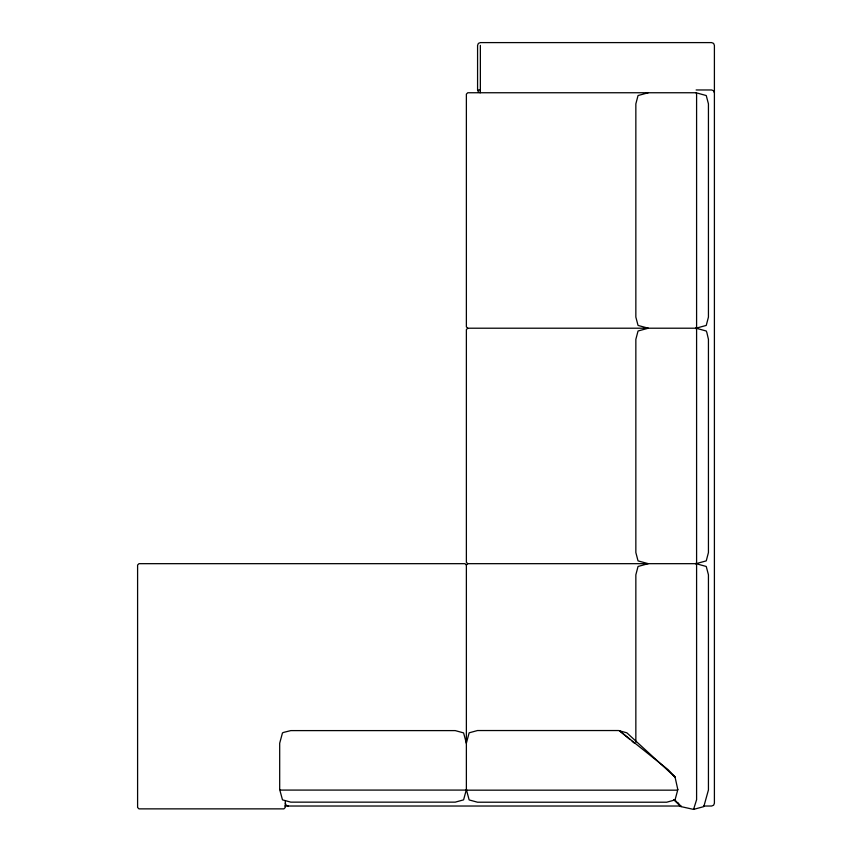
<?xml version="1.0" encoding="UTF-8"?>
<svg xmlns="http://www.w3.org/2000/svg" width="852" height="852" viewBox="0 0 852 852"><rect width="100%" height="100%" fill="white"/><g stroke="black" fill="none" stroke-linecap="round" stroke-linejoin="round"><path stroke-width="1.28" d="M466.374 743.136L469.154 732.816L477.503 730.537L618.499 730.537L626.838 732.816L675.04 777.024L677.83 789.612L675.04 799.932L666.701 802.211L477.503 802.211L469.154 799.932L466.374 789.612L466.374 565.057L464.99 563.673L138.972 563.673L137.598 565.057L137.598 807.483L138.972 808.867L283.886 808.867L285.26 807.483L285.324 800.656M677.83 789.612L676.445 790.166L467.748 790.166L466.374 789.612L463.584 799.858L455.234 802.147L290.82 802.147L282.481 799.858L279.69 789.516L279.69 743.232L282.481 732.89L283.854 732.337L290.82 730.601L455.234 730.601L463.584 732.89L466.374 743.232M673.581 799.645L681.014 806.61L693.571 809.4L696.595 799.708L696.595 565.057L696.02 563.673L696.595 562.299L696.595 329.596L696.02 328.212L696.595 326.838L696.595 94.135L696.02 92.751L467.748 92.751L466.374 94.135L466.374 326.838L467.748 328.212L647.839 328.212M467.748 328.212L466.374 329.596L466.374 562.299L467.748 563.673L696.02 563.673L706.244 560.893L708.438 552.543L708.438 339.341L706.819 332.376L706.244 331.002L696.02 328.212L648.265 328.212L638.042 331.002L635.848 339.341L635.848 552.543L638.042 560.893L648.265 563.673L638.042 566.463L635.848 574.802L635.848 742.209M466.374 565.057L467.748 563.673M466.374 789.516L464.99 790.081L281.075 790.081L279.69 789.516M648.265 92.751L638.042 95.541L635.848 103.88L635.848 317.082L638.042 325.432L648.265 328.212M696.02 328.212L706.244 325.432L708.438 317.082L708.438 103.88L706.244 95.541L696.02 92.751M693.571 809.4L703.805 806.61L708.438 789.953L708.438 574.802L706.244 566.463L696.02 563.673M703.645 806.024L711.622 806.024L713.603 805.225L714.402 803.244L714.402 45.39L713.603 43.399L711.622 42.6L480.358 42.6L478.377 43.399L477.578 45.39L477.578 89.971L480.358 89.971M696.137 89.971L711.622 89.971L713.603 90.77L714.402 92.751M284.898 806.024L681.089 806.024M288.114 806.024L286.123 805.225L285.324 803.244M630.086 739.6L619.873 731.101L668.074 769.644L675.04 777.024L672.995 775.32M632.131 741.304L634.176 743.008M674.752 799.794L681.014 806.61L677.649 802.563M477.578 89.971L478.377 91.952L480.358 92.751L480.358 45.39"/></g></svg>
